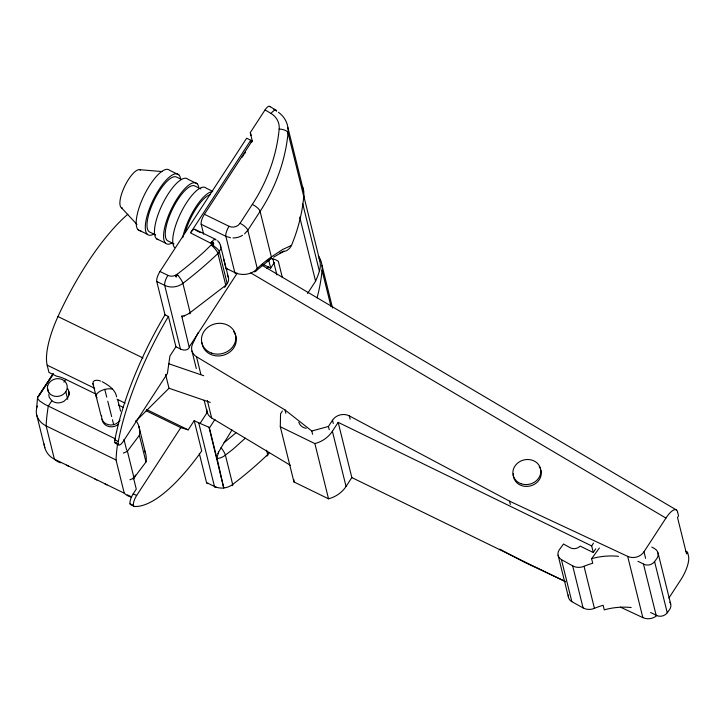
<?xml version="1.0" encoding="UTF-8"?>
<svg xmlns="http://www.w3.org/2000/svg" width="725" height="725" viewBox="0 0 725 725"><rect width="100%" height="100%" fill="white"/><g stroke="black" fill="none" stroke-linecap="round" stroke-linejoin="round"><path stroke-width="1.09" d="M231.973 429.925A148.915 47.877 -64 0 1 224.088 442.721L218.615 452.047L216.92 457.692L223.744 487.998L209.017 427.261L200.064 423.418A16.095 14.228 -13.9 0 1 198.713 422.829L194.2 420.636L188.21 429.853L180.788 427.641L146.196 410.776M116.625 396.856C115.447 389.642 108.179 384.921 102.116 381.676M631.176 607.523A64.398 56.912 -13.9 0 0 604.269 609.861L603.137 605.293A64.398 56.912 -13.9 0 0 594.437 608.357A12.071 10.667 -13.9 0 1 583.081 607.912L571.835 601.659L561.431 559.618A8.048 7.114 -13.9 0 1 559.075 550.121L563.506 544.022L570.122 547.701A7.767 6.86 -13.9 0 0 580.172 546.115L593.295 552.504L591.673 545.925L338.167 422.358L351.833 477.567L346.052 486.457A28.175 24.895 -13.9 0 1 328.534 498.809L293.951 481.953L280.294 426.744L280.557 413.821L282.406 410.966M293.951 481.953L293.997 479.796M227.269 275.002A9.724 8.428 -10.1 0 1 228.067 276.461A9.661 8.374 -10.3 0 1 225.765 285.288L190.14 312.629A16.032 14.083 -15.7 0 1 187.576 314.251A16.122 14.264 -15.5 0 1 181.739 316.182L189.297 347.565C188.002 350.266 184.295 350.501 181.785 349.559A16.095 14.228 -13.9 0 1 180.434 348.979L175.921 346.777L168.427 316.462L165.001 314.795L156.754 281.49A8.048 2.592 -64 0 1 159.98 271.485L246.645 138.221L250.759 140.224L251.294 142.417M69.129 394.853L68.875 391.672A10.241 9.053 -13.9 0 0 67.624 388.691M53.152 373.91L37.609 397.345L36.25 411.9A20.862 17.309 -3.9 0 0 46.164 425.892M36.513 408.483L37.31 405.991M250.759 140.224L190.503 232.879L211.754 243.727A1.613 1.423 -13.9 0 1 211.754 244.388L204.758 251.222A394.418 348.571 -13.9 0 1 177.018 274.358L175.368 275.346A8.048 7.114 -13.9 0 1 167.919 275.355L159.98 271.485M220.454 249.264L219.322 251.811A9.661 8.537 -13.9 0 1 217.908 253.505A402.466 355.685 -13.9 0 1 182.89 283.366A16.095 14.228 -13.9 0 1 164.693 285.36L156.754 281.49M217.953 453.578L218.615 452.047M198.115 332.721L192.642 343.831A12.071 10.667 -13.9 0 0 196.502 356.736L200.834 374.236M302.425 186.452A28.175 24.895 -13.9 0 1 303.784 196.529A201.233 177.843 -13.9 0 1 291.45 245.476L289.565 248.43L286.683 250.669L283.085 251.693M37.609 397.345L53.025 374.018M48.802 394.491L49.191 397.209L51.838 400.726L48.294 406.172A140.868 45.285 -64 0 0 46.146 425.91L54.375 459.133A140.868 45.285 -64 0 0 60.61 462.795M63.918 382.157L65.739 379.356L96.126 394.164M252.4 141.738L250.324 132.557L265.06 109.901A8.066 2.592 -64 0 1 269.936 106.72M203.625 234.148L201.178 224.279A8.048 2.592 -64 0 1 204.405 214.274L252.128 140.895M242.141 157.198L243.382 155.304M204.405 214.274L229.064 226.3A8.048 7.114 -13.9 0 0 240.047 223.291L252.345 204.377A193.185 170.728 -13.9 0 0 279.17 129.05A20.128 17.781 -13.9 0 0 271.014 113.472L265.06 109.901M175.921 346.777L169.931 355.993L167.393 373.529L123.259 441.38A8.048 2.592 -64 0 1 118.71 444.887L114.804 442.404A8.048 2.592 -64 0 1 114.876 439.867A148.915 47.877 -64 0 1 165.001 314.795M189.316 346.804L236.821 273.76M267.017 268.658L268.241 266.782M262.686 264.244L270.679 268.141L274.349 262.495M194.2 420.636L201.704 450.95A148.915 47.877 -64 0 1 134.37 506.476L130.944 504.799A8.048 2.592 -64 0 1 133.228 493.825L136.282 489.13L133.337 477.222M134.37 506.476A8.048 2.592 -64 0 1 136.653 495.492L180.788 427.641M200.064 423.418L207.468 412.036M245.277 438.217L232.797 449.391L223.907 456.215A16.186 14.346 -12.2 0 1 218.823 458.3L216.993 458.626L209.407 427.968L214.962 419.431M307.581 293.471L315.583 281.164A105.941 93.625 -13.9 0 0 319.399 271.204A23.979 21.188 -13.9 0 0 319.072 258.453M196.502 356.736L285.025 409.96L311.786 431.003L328.434 426.463L332.494 420.228A12.071 10.667 -13.9 0 1 349.323 415.905L509.521 501.147L627.687 556.374A12.071 10.667 -13.9 0 0 643.981 551.788L665.94 518.085L250.814 272.935M280.294 426.744L314.877 443.6A28.175 24.895 -13.9 0 0 332.385 431.239L338.167 422.358M591.673 545.925L593.485 543.125M593.295 552.504L595.705 548.807M685.605 551.109L687.554 552.26L686.521 553.855L677.513 517.478L678.555 515.883L677.558 511.859M668.894 598.053L681.092 579.329A18.614 5.99 -64 0 0 686.249 569.261A18.497 5.954 -64 0 0 688.551 556.283L687.554 552.26M38.425 396.657L53.269 374.073M211.02 242.875L213.621 239.848L215.57 239.368A8.048 2.592 -64 0 1 216.059 240.193M561.431 559.618L572.678 565.872A12.071 10.667 -13.9 0 0 584.033 566.307A64.398 56.912 -13.9 0 1 592.733 563.243L591.6 558.676L599.403 547.991M637.909 561.34A64.398 56.912 -13.9 0 1 643.474 564.077A8.048 7.114 -13.9 0 0 654.584 561.603L657.067 558.187A8.048 7.114 -13.9 0 0 654.702 548.689L651.802 547.076M650.579 612.534A64.398 56.912 -13.9 0 1 656.143 615.271A8.048 7.114 -13.9 0 0 667.254 612.788L669.728 609.372A8.048 7.114 -13.9 0 0 669.827 602.122M123.323 453.071A24.152 21.342 -13.9 0 0 127.401 451.24L139.39 435.281A24.152 21.342 -13.9 0 0 136.055 420.681M129.929 479.76A24.152 21.342 -13.9 0 0 133.998 477.938L145.988 461.97A24.152 21.342 -13.9 0 0 144.692 450.905M243.999 154.352L245.639 152.187M135.72 421.288L169.007 388.247L165.572 374.363M244.579 233.885L247.805 230.287L260.103 211.374A201.233 177.843 -13.9 0 0 288.042 132.911A28.175 24.895 -13.9 0 0 278.427 112.284M235.879 432.861L224.088 442.721M255.952 270.923L269.754 259.695M211.229 243.002L212.869 241.86L211.682 241.932M273.624 257.148L283.865 251.212L279.941 253.061L282.696 251.965M183.987 316.263L184.739 315.792M211.555 243.319L213.44 242.522L211.673 243.518L213.793 243.301L211.754 243.727M68.857 392.479L69.029 393.285A10.241 9.053 -13.9 0 1 67.57 398.007L63.664 401.541L60.211 402.719A10.241 9.053 -13.9 0 1 53.269 401.659L51.838 400.726M291.45 245.476L282.678 249.463L271.377 256.949A156.962 50.469 -64 0 0 257.248 268.44A17.155 12.887 0.1 0 1 252.962 272.002L251.62 272.663A16.575 12.561 0.7 0 1 248.72 273.688A16.195 12.425 1.1 0 1 242.422 274.431L239.25 274.05A15.651 12.189 1 0 1 234.828 272.564L225.919 268.223A8.048 2.592 -64 0 0 227.378 269.12M139.553 169.677L162.001 171.571M189.406 313.59A8.048 1.541 52.3 0 0 190.14 312.629L182.89 283.366A8.048 1.658 52.7 0 0 177.806 275.237L176.22 274.893L176.257 277.113L175.368 275.346M131.615 497.142L131.452 497.105A140.868 45.285 -64 0 1 124.256 493.199L54.375 459.133A20.862 19.212 -28.4 0 1 44.216 443.981M230.487 237.746L225.847 236.296L201.178 224.279M100.539 381.051C98.029 379.873 92.247 379.474 92.936 383.661L101.174 416.077M211.754 244.388L213.757 244.996L211.682 244.606L212.652 245.385A8.048 2.737 33 0 1 219.322 251.811L227.206 283.647M168.753 363.733L203.689 375.713M169.007 388.247L210.295 402.402M182.537 316.943L181.73 316.145M211.528 244.878L212.652 245.385L211.383 245.05L212.235 245.884A8.048 2.039 46.4 0 1 217.908 253.505L225.774 285.288A8.048 3.806 53.2 0 1 224.451 287.236M565.428 581.432L524.673 562.382L499.797 549.151M620.437 607.142L642.848 617.618A12.071 10.667 -13.9 0 0 656.75 615.697M178.821 174.807L169.686 170.357A33.803 10.866 -64 0 0 143.786 196.085A33.803 10.866 -64 0 0 140.822 230.831M197.091 183.715L187.956 179.256A33.803 10.866 -64 0 0 162.699 203.671A33.803 10.866 -64 0 0 158.095 239.622M212.316 191.137L206.226 188.165A33.803 10.866 -64 0 0 182.31 209.951A33.803 10.866 -64 0 0 174.707 247.606M181.576 179.519L176.501 177.045A30.586 9.833 -64 0 0 154.271 200.118A30.586 9.833 -64 0 0 149.631 232.009L155.721 234.972M200.861 188.926L194.771 185.953A30.586 9.833 -64 0 0 172.541 209.027A30.586 9.833 -64 0 0 167.901 240.908L173.991 243.881M195.052 229.363L215.57 239.368M196.511 230.659L200.417 232.571M138.167 229.798L147.302 234.248M156.437 238.697L165.572 243.156M127.79 214.283A140.061 45.032 -64 0 0 57.982 316.544L142.97 357.969M351.833 477.567L565.627 581.785M146.495 409.516L188.21 429.853M57.982 316.544A56.342 18.116 -64 0 0 47.161 365.137L94.703 388.319M117.051 399.212L125.108 403.136M118.402 405.03L123.468 407.495M199.339 453.578L206.525 482.578L214.455 486.448A8.048 2.592 -64 0 0 216.304 487.182M115.148 438.752L44.696 404.296L39.503 400.871L37.483 398.279M114.876 439.867L118.302 441.534A8.048 2.592 -64 0 0 118.229 444.072L118.71 444.887M118.229 444.072L114.804 442.404L118.42 444.561L115.103 443.048A8.048 2.592 -64 0 0 116.227 443.31M46.146 425.91L116.036 459.976L124.256 493.199M133.228 493.825L136.653 495.492M66.464 465.187L68.494 466.175M94.821 479.007L96.851 479.995M104.953 483.947L106.974 484.934M127.238 494.803L131.288 496.779M130.011 503.83L133.436 505.497M262.033 265.241L676.525 510.037M269.664 106.394L276.116 110.263M273.833 109.421L276.633 111.097A8.048 2.818 -59 0 0 271.014 113.472M206.734 409.398A12.071 10.667 -13.9 0 0 211.655 417.981L290.553 465.414M121.401 207.703L136.953 224.442M177.018 274.358L177.806 275.237M217.582 240.718L219.032 242.395M68.503 391.364L68.929 391.998M209.017 427.261L209.407 427.968M93.679 385.328L92.936 383.661M47.687 388.509L48.829 392.841M104.762 389.397L106.729 397.119M117.686 399.747L120.567 411.157M107.762 401.197L111.659 416.603M112.457 419.757L113.671 424.66M658.028 552.912L670.697 604.097M654.584 561.603L667.254 612.788M643.981 551.788L645.603 558.35M643.474 564.077L656.143 615.271M627.687 556.374L642.848 617.618M584.033 566.307L594.437 608.357M572.678 565.872L583.081 607.912M558.069 555.214L568.472 597.255M509.521 501.147L510.337 504.428M287.943 127.781L303.684 191.4M321.963 265.25L332.548 308.034M303.44 194.663L319.834 260.909M303.784 196.529L288.042 132.911A8.048 3.598 5.5 0 0 279.17 129.05M318.32 255.753A28.175 24.895 -13.9 0 1 322.063 270.389L331.017 306.584M302.733 203.861L319.399 271.204M349.323 415.905L350.13 419.186M299.724 217.083L315.583 281.164M332.494 420.228L333.31 423.509M332.385 431.239L346.052 486.457M328.434 426.463L329.241 429.744M250.324 132.557L251.049 135.484M282.351 277.566L278.337 261.362A136.037 43.736 -64 0 0 269.664 258.598M272.854 258.689L276.868 274.893M311.786 431.003L312.602 434.284M314.877 443.6L328.534 498.809M268.522 259.441L270.679 268.141M285.025 409.96L285.831 413.241M220.418 245.249L228.33 277.24M223.726 259.378L225.674 267.244M266.592 450.216L267.679 454.602A8.048 2.039 46.4 0 1 266.655 455.798M207.332 400.481L211.655 417.981M191.971 351.036L196.303 368.536M204.151 400.245L207.132 412.271M180.434 348.979L164.693 285.36A8.048 2.592 -64 0 1 167.919 275.355M198.713 422.829L214.455 486.448A16.095 14.228 -13.9 0 0 232.662 484.454A402.466 355.685 -13.9 0 0 267.679 454.602A9.661 8.537 -13.9 0 0 269.093 452.907M138.865 426.327L145.471 453.016M139.39 435.281L145.988 461.97M127.401 451.24L133.998 477.938M123.966 439.341L126.639 450.162M65.821 391.699L67.706 399.285M47.161 365.137L48.974 372.469L56.604 376.193A20.925 7.114 33 0 1 65.739 379.356M36.776 415.28L44.814 447.751M119.997 420.246A10.005 8.836 -13.9 0 1 108.469 424.732A10.005 8.836 -13.9 0 1 101.582 415.942M97.014 397.69A10.005 4.676 -14.3 0 1 100.104 391.219A10.005 4.676 -14.3 0 1 112.411 389.089M135.376 475.011A10.005 8.836 -13.9 0 1 133.3 478.835M118.447 424.306A10.005 8.836 -13.9 0 1 108.206 426.363A10.005 8.836 -13.9 0 1 102.035 419.204M219.249 242.839A9.661 8.537 -13.9 0 1 220.672 247.923M118.302 441.534A148.915 47.877 -64 0 1 168.427 316.462M116.036 459.976A140.868 45.285 -64 0 1 117.568 444.09M191.155 231.927A8.048 2.592 -64 0 1 195.532 230.188M220.998 447.669A8.048 1.776 53.1 0 1 225.421 455.2L232.662 484.454A8.048 1.658 52.7 0 1 231.846 485.478M208.374 483.312A8.048 2.592 -64 0 1 206.525 482.578M237.084 273.035A8.048 2.592 -64 0 1 234.818 272.564L225.847 236.296A8.048 2.592 -64 0 1 229.064 226.3M242.558 235.317A16.095 14.228 -13.9 0 1 232.97 237.945M254.384 271.893A8.048 5.836 46.9 0 0 257.248 268.44L247.805 230.287A8.048 2.737 33 0 0 240.047 223.291M266.99 261.118A8.048 6.643 55.7 0 0 271.377 256.949L260.103 211.374A8.048 2.737 33 0 0 252.345 204.377M322.063 270.389A201.233 177.843 -13.9 0 1 317.061 297.875M571.835 601.659A8.048 7.114 -13.9 0 1 568.391 595.026M306.167 428.303A9.96 8.8 -13.9 0 1 298.8 422.186M591.6 558.676A64.398 56.912 -13.9 0 1 618.507 556.329M122.398 208.093A21.143 6.797 -64 0 1 124.637 186.388A21.143 6.797 -64 0 1 140.55 170.067M185.274 232.263A30.586 9.833 -64 0 1 210.304 194.653M153.492 234.229A33.803 10.866 -64 0 1 153.691 198.949A33.803 10.866 -64 0 1 180.697 179.619M182.691 237.746A33.803 10.866 -64 0 1 212.715 191.581M171.762 243.138A33.803 10.866 -64 0 1 171.191 209.443A33.803 10.866 -64 0 1 198.668 186.778M233.704 331.651A17.309 15.297 -13.9 0 1 224.542 354.869A17.309 15.297 -13.9 0 1 201.976 342.753M540.877 470.144A14.083 12.452 -13.9 0 1 528.498 486.285A14.083 12.452 -13.9 0 1 513.327 473.706M539.173 466.628A14.083 12.452 -13.9 0 1 540.179 468.323M665.94 518.094A18.542 5.963 -64 0 1 677.567 511.85M47.633 386.035L47.397 387.431A10.005 8.836 -13.9 0 0 61.181 395.533A10.005 8.836 -13.9 0 0 63.709 380.407A10.005 8.836 -13.9 0 0 47.633 386.035M211.374 353.039A17.309 15.297 -13.9 0 0 235.788 336.509A17.309 15.297 -13.9 0 0 208.809 326.612A17.309 15.297 -13.9 0 0 211.374 353.039M520.912 483.693A14.083 12.452 -13.9 0 0 540.787 470.244A14.083 12.452 -13.9 0 0 518.828 462.188A14.083 12.452 -13.9 0 0 520.912 483.693"/></g></svg>
